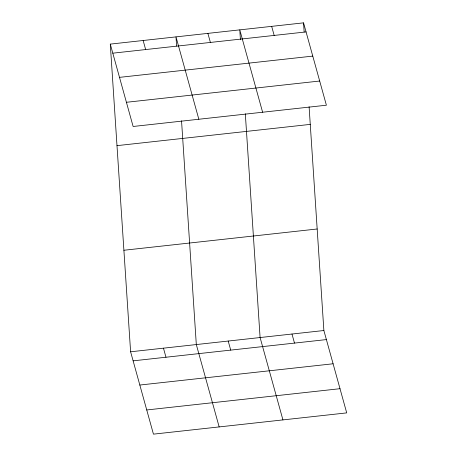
<?xml version="1.0" encoding="UTF-8"?>
<svg xmlns="http://www.w3.org/2000/svg" width="457" height="457" viewBox="0 0 457 457"><rect width="100%" height="100%" fill="white"/><g stroke="black" fill="none" stroke-linecap="round" stroke-linejoin="round"><path stroke-width="0.69" d="M110.286 44.112L303.551 22.85L326.395 105.213L133.124 126.48L110.286 44.112L130.605 351.787L153.449 434.15L346.714 412.888L323.876 330.52L309.098 106.755M112.799 53.178L306.07 31.916M119.505 77.364L312.777 56.102M126.418 102.288L319.689 81.026M116.992 145.646L310.257 124.384M123.898 250.253L317.169 228.991M130.605 351.787L323.876 330.52M133.118 360.847L326.389 339.585M139.825 385.04L333.096 363.778M146.737 409.963L340.008 388.696M271.664 26.357L274.177 35.423M262.615 112.233L239.776 29.865L240.428 39.736M291.983 334.033L294.497 343.093M207.884 33.378L210.397 42.438M282.934 419.903L260.096 337.54L245.318 113.77M198.841 119.248L175.996 36.886L176.602 46.048M228.203 341.048L230.716 350.113M143.138 40.496L145.652 49.562M219.16 426.918L196.316 344.555L181.538 120.791M163.463 348.171L165.977 357.237M303.551 22.85L304.156 32.019"/></g></svg>
